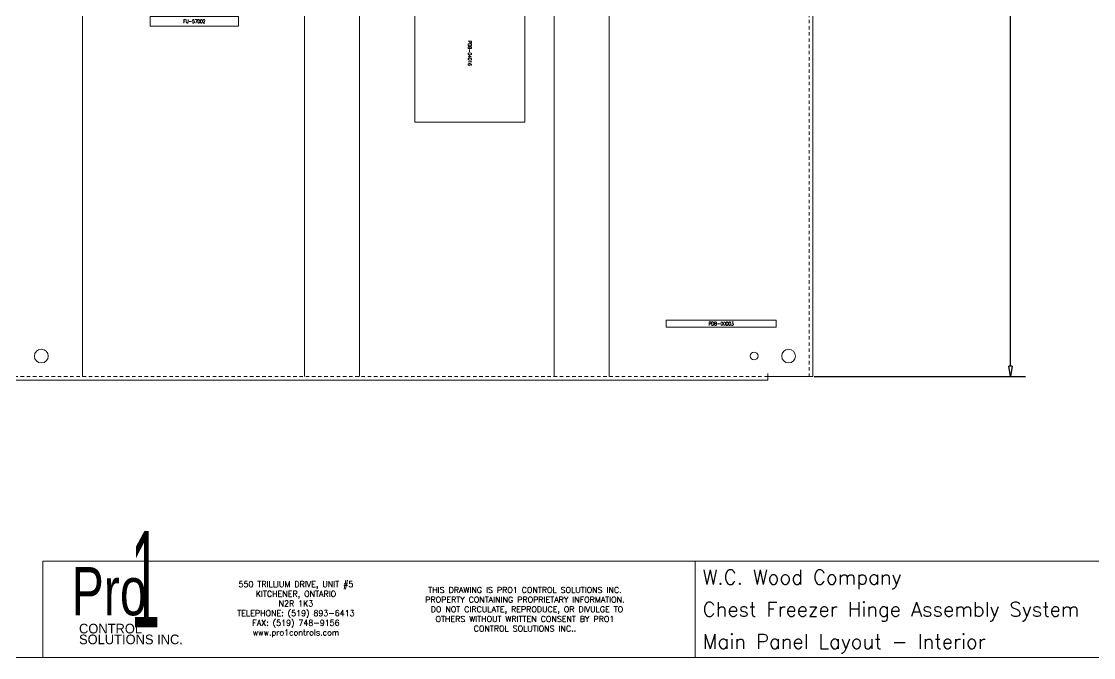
# Model space of a CAD drawing. Header units: inches. Extents: x 0 to 119, y 0 to 81.
# Drawn here: x 58.72 to 97.64, y 0 to 23.07 of the extents above; entities that cross this region are included whole.
import ezdxf
from ezdxf.enums import TextEntityAlignment as Align

# ---------------------------------------------------------------- set-up
doc = ezdxf.new("R2010")
doc.units = ezdxf.units.IN
doc.header["$MEASUREMENT"] = 0
doc.linetypes.add('HIDDEN', pattern=[0.1875, 0.125, -0.0625])
doc.layers.get('0').update_dxf_attribs({"lineweight": 5})
doc.layers.get('Defpoints').update_dxf_attribs({"lineweight": 5})
for name, color, linetype, lineweight in [('BOARDER', 5, 'Continuous', 5), ('MISC', 2, 'Continuous', 5), ('PANEL', 150, 'Continuous', 5), ('PSYMS', 7, 'Continuous', 5), ('PTAG', 51, 'Continuous', 5), ('SYMS', 7, 'Continuous', 5), ('Title_Block_Info', 2, 'Continuous', 5)]:
    doc.layers.add(name, color=color, linetype=linetype, lineweight=lineweight)
doc.styles.add('SIVAN', font='sivan.TTF', dxfattribs={"height": 1})
doc.styles.add('STACCO', font='STAC222N.TTF', dxfattribs={"height": 1})
doc.styles.get("Standard").update_dxf_attribs({"font": 'romans.shx'})
doc.styles.add('WD', font='romans.shx')
doc.dimstyles.get("Standard").update_dxf_attribs({"dimtxt": 0.18, "dimasz": 0.18, "dimexe": 0.18, "dimexo": 0.0625, "dimgap": 0.09, "dimtad": 0, "dimtih": 1, "dimtoh": 1, "dimdec": 4, "dimzin": 0, "dimdsep": 46, "dimtxsty": 'Standard', "dimcen": 0.09, "dimadec": 0, "dimazin": 0, "dimtfac": 1, "dimtdec": 4, "dimtofl": 0, "dimtmove": 0, "dimatfit": 3, "dimfxl": 0, "dimtolj": 1, "dimtzin": 0, "dimarcsym": 0})

# ---------------------------------------------------------------- blocks, each defined once
blk = doc.blocks.new('HMISC_CAT1_A-72P60F1')
at = {"layer": 'PANEL', "color": 150, "linetype": 'HIDDEN'}
for p, q in [((54.997, 58.997), (54.997, -0.747)), ((53.497, -0.747), (0.753, -0.747)), ((53.497, -0.747), (53.497, -0.747))]:
    blk.add_line(p, q, dxfattribs=at)
at = {"layer": 'PANEL', "color": 150, "linetype": 'Continuous'}
for p, q in [((55.125, -0.747), (55.125, 58.997)), ((53.497, -0.637), (53.497, -0.747)), ((54.887, -0.747), (53.497, -0.747)), ((53.497, -0.875), (53.497, -0.747)), ((55.125, -0.747), (54.887, -0.747)), ((0.753, -0.875), (53.497, -0.875))]:
    blk.add_line(p, q, dxfattribs=at)
for centre, radius in [((27.125, 0), 0.25), ((53, 0), 0.141), ((54.25, 0), 0.25)]:
    blk.add_circle(centre, radius, dxfattribs=at)
at = {"style": 'WD'}
for tag, p in [('INST', (27.116, 62.167)), ('LOC', (27.116, 61.539)), ('DESC1', (27.116, 60.96)), ('DESC2', (27.116, 60.39)), ('DESC3', (27.116, 59.815)), ('TAG1', (27.128, 59.151))]:
    blk.add_attdef(tag, text='', height=0.5, dxfattribs=at).set_placement(p, align=Align.CENTER)
at = {"style": 'WD', "flags": 1}
for tag, p in [('FAMILY', (27.228, 58.001)), ('MFG', (27.266, 57.738)), ('ASSYCODE', (27.003, 57.526)), ('CAT', (27.141, 57.538))]:
    blk.add_attdef(tag, p, '', height=0.01, dxfattribs=at)
blk = doc.blocks.new('TB_L')
at = {"color": 5, "linetype": 'Continuous'}
for p, q in [((17, 1), (17, 0)), ((0, 0), (34, 0))]:
    blk.add_line(p, q, dxfattribs=at)
at = {"color": 5}
blk.add_line((23.764, 0), (23.764, 1), dxfattribs=at)
at = {"layer": 'BOARDER', "linetype": 'Continuous'}
blk.add_line((17, 1), (34, 1), dxfattribs=at)
at = {"color": 5, "char_height": 0.06, "attachment_point": 5, "style": 'WD'}
for s, insert, width in [('550 TRILLIUM DRIVE, UNIT #5\\PKITCHENER, ONTARIO\\PN2R 1K3\\PTELEPHONE: (519) 893-6413\\PFAX: (519) 748-9156\\Pwww.pro1controls.com', (19.625, 0.5), 1.804), ('THIS DRAWING IS PRO1 CONTROL SOLUTIONS INC. PROPERTY CONTAINING PROPRIETARY INFORMATION.  DO NOT CIRCULATE, REPRODUCE, OR DIVULGE TO OTHERS WITHOUT WRITTEN CONSENT BY PRO1 CONTROL SOLUTIONS INC..', (22, 0.5), 2.264)]:
    blk.add_mtext(s, dxfattribs=dict(at, insert=insert, width=width))
at = {"color": 2, "linetype": 'Continuous', "style": 'WD', "flags": 1}
for tag, p in [('REV1_NO', (18.734, 3.29)), ('REV1_BY', (24.303, 3.29)), ('REV1_DATE', (26.562, 3.29)), ('REV2_NO', (18.734, 3.04)), ('REV2_BY', (24.303, 3.04)), ('REV2_DATE', (26.562, 3.04)), ('REV3_NO', (18.734, 2.79)), ('REV3_BY', (24.303, 2.79)), ('REV3_DATE', (26.562, 2.79)), ('REV4_NO', (18.734, 2.54)), ('REV4_BY', (24.303, 2.54)), ('REV4_DATE', (26.562, 2.54)), ('REV5_NO', (18.734, 2.29)), ('REV5_BY', (24.303, 2.29)), ('REV5_DATE', (26.562, 2.29)), ('REV6_NO', (18.734, 2.04)), ('REV6_BY', (24.303, 2.04)), ('REV6_DATE', (26.562, 2.04)), ('REV7_NO', (18.734, 1.79)), ('REV7_BY', (24.303, 1.79)), ('REV7_DATE', (26.562, 1.79)), ('REV8_NO', (18.734, 1.54)), ('REV8_BY', (24.303, 1.54)), ('REV8_DATE', (26.562, 1.54)), ('REV9_NO', (18.734, 1.29)), ('REV9_BY', (24.303, 1.29)), ('REV9_DATE', (26.562, 1.29))]:
    blk.add_attdef(tag, text='', height=0.15, dxfattribs=at).set_placement(p, align=Align.MIDDLE_CENTER)
for tag, p in [('REV1_CHANGE', (19.292, 3.29)), ('REV2_CHANGE', (19.292, 3.04)), ('REV3_CHANGE', (19.292, 2.79)), ('REV4_CHANGE', (19.292, 2.54)), ('REV5_CHANGE', (19.292, 2.29)), ('REV6_CHANGE', (19.292, 2.04)), ('REV7_CHANGE', (19.292, 1.79)), ('REV8_CHANGE', (19.292, 1.54)), ('REV9_CHANGE', (19.292, 1.29))]:
    blk.add_attdef(tag, text='', height=0.15, dxfattribs=at).set_placement(p, align=Align.MIDDLE_LEFT)
at = {"layer": 'BOARDER', "lineweight": 0}
for s, height, style, width, p in [('1', 1, 'SIVAN', 0.4, (18.063, 0.812)), ('Pro', 0.5, 'STACCO', 0.75, (17.688, 0.688))]:
    blk.add_text(s, height=height, dxfattribs=dict(at, style=style, width=width)).set_placement(p, align=Align.MIDDLE_CENTER)
at = {"layer": 'BOARDER', "lineweight": 0, "style": 'STACCO'}
for s, p in [('CONTROL', (17.375, 0.3)), ('SOLUTIONS INC.', (17.375, 0.188))]:
    blk.add_text(s, height=0.1, dxfattribs=at).set_placement(p, align=Align.MIDDLE_LEFT)
at = {"layer": 'Title_Block_Info', "ltscale": 0.1}
for tag, p in [('CUSTOMER', (23.842, 0.833)), ('JOB DESCRIPTION LINE', (23.842, 0.5)), ('DRAWING DESCRIPTION', (23.842, 0.167))]:
    blk.add_attdef(tag, text='', height=0.15, dxfattribs=at).set_placement(p, align=Align.MIDDLE_LEFT)
at = {"layer": 'Title_Block_Info', "ltscale": 0.1, "style": 'WD'}
for tag, p in [('JOB #', (29.752, 0.833)), ('SEC. NO.', (31.75, 0.833)), ('SHT. NO.', (33.313, 0.833)), ('NAME', (29.795, 0.5)), ('REV', (33.194, 0.5))]:
    blk.add_attdef(tag, text='', height=0.125, dxfattribs=at).set_placement(p, align=Align.MIDDLE_CENTER)
blk.add_attdef('DATE', text='', height=0.125, dxfattribs=at).set_placement((32.188, 0.5), align=Align.MIDDLE_RIGHT)
blk.add_attdef('FILE NUMBER', text='', height=0.125, dxfattribs=at).set_placement((29.591, 0.167), align=Align.MIDDLE_LEFT)
blk = doc.blocks.new('_ClosedBlank')
at = {"color": 0, "linetype": 'ByBlock', "lineweight": -2}
for p, q in [((-1, 0.17), (0, 0)), ((-1, 0.17), (-1, -0.17)), ((0, 0), (-1, -0.17))]:
    blk.add_line(p, q, dxfattribs=at)
blk = doc.blocks.new('*D9')
at = {"layer": 'Defpoints', "color": 0}
for p in [(87.317, 69.934), (87.317, 10.191), (94.625, 10.191)]:
    blk.add_point(p, dxfattribs=at)
at = {"layer": 'SYMS', "color": 0, "lineweight": -2}
for p, q in [((87.504, 69.934), (95.165, 69.934)), ((94.625, 69.559), (94.625, 40.744)), ((94.625, 10.566), (94.625, 39.381)), ((87.504, 10.191), (95.165, 10.191))]:
    blk.add_line(p, q, dxfattribs=at)
at = {"layer": 'SYMS', "color": 0, "lineweight": -2, "xscale": 0.375, "yscale": 0.375, "zscale": 0.375}
for p, rotation in [((94.625, 69.934), 90), ((94.625, 10.191), 270)]:
    blk.add_blockref('_ClosedBlank', p, dxfattribs=dict(at, rotation=rotation))
at = {"layer": 'SYMS', "color": 0, "insert": (94.625, 40.063), "char_height": 0.54, "attachment_point": 5}
blk.add_mtext('\\A1;59.744in. [1517.50mm]', dxfattribs=at)
blk = doc.blocks.new('PNL140B6')
for p, q in [((4, 0.125), (0, 0.125)), ((0, 0.125), (0, 0)), ((0, 0), (0, -0.125)), ((4, -0.125), (4, 0.125)), ((0, -0.125), (4, -0.125))]:
    blk.add_line(p, q)
at = {"style": 'WD', "width": 0.9, "flags": 8}
blk.add_attdef('P_TAG1', text='', height=0.125, dxfattribs=at).set_placement((2, 0), align=Align.MIDDLE_CENTER)
for tag, p in [('RATING1', (2, -0.28125)), ('RATING2', (2, -0.4375))]:
    blk.add_attdef(tag, text='', height=0.125, dxfattribs=at).set_placement(p, align=Align.CENTER)
blk = doc.blocks.new('PNL14512')
for p, q in [((0.36, 1.6), (0, 1.6)), ((0, 1.6), (0, 0)), ((0.36, -1.6), (0.36, 1.6)), ((0, 0), (0, -1.6)), ((0, -1.6), (0.36, -1.6))]:
    blk.add_line(p, q)
at = {"style": 'WD', "width": 0.9, "flags": 8}
blk.add_attdef('P_TAG1', text='', height=0.125, dxfattribs=at).set_placement((0.18, 0), align=Align.MIDDLE_CENTER)
for tag, p in [('RATING1', (0.18, -0.28125)), ('RATING2', (0.18, -0.4375))]:
    blk.add_attdef(tag, text='', height=0.125, dxfattribs=at).set_placement(p, align=Align.CENTER)
blk = doc.blocks.new('WW_2')
for p, q in [((-0.875, 1), (0.875, 1)), ((-0.875, -1), (0.875, -1))]:
    blk.add_line(p, q)
at = {"insert": (0, -0.0125), "char_height": 0.2, "width": 0.3232, "attachment_point": 5, "style": 'WD'}
blk.add_mtext('2"', dxfattribs=at)
blk = doc.blocks.new('PNL1562D')
for p, q in [((5, 2), (0, 2)), ((0, 2), (0, 0)), ((5, -2), (5, 2)), ((0, 0), (0, -2)), ((0, -2), (5, -2))]:
    blk.add_line(p, q)
at = {"style": 'WD', "width": 0.9, "flags": 8}
blk.add_attdef('P_TAG1', text='', height=0.125, dxfattribs=at).set_placement((2.5, 0), align=Align.MIDDLE_CENTER)
for tag, p in [('RATING1', (2.5, -0.28125)), ('RATING2', (2.5, -0.4375))]:
    blk.add_attdef(tag, text='', height=0.125, dxfattribs=at).set_placement(p, align=Align.CENTER)

msp = doc.modelspace()

# ---------------------------------------------------------------- linework, layer by layer
at = {"layer": 'PSYMS'}
for p, q in [((60.9448, 39.225), (60.9448, 10.1905)), ((69, 22.9875), (69, 10.1905)), ((71, 22.9875), (71, 10.1905)), ((78.0625, 22.9875), (78.0625, 10.1905)), ((80.0625, 22.9875), (80.0625, 10.1905))]:
    msp.add_line(p, q, dxfattribs=at)

# ---------------------------------------------------------------- block references
ref = msp.add_blockref('TB_L', (0, 0), dxfattribs=dict(xscale=3.5, yscale=3.5, zscale=3.5))
ref.add_attrib('CUSTOMER', 'W.C. Wood Company', dxfattribs={"layer": 'MISC', "ltscale": 0.1, "height": 0.525}).set_placement((83.4486, 2.9166), align=Align.MIDDLE_LEFT)
ref.add_attrib('JOB DESCRIPTION LINE', 'Chest Freezer Hinge Assembly System', dxfattribs={"layer": 'MISC', "ltscale": 0.1, "height": 0.525}).set_placement((83.4486, 1.75), align=Align.MIDDLE_LEFT)
ref.add_attrib('DRAWING DESCRIPTION', 'Main Panel Layout - Interior', dxfattribs={"layer": 'MISC', "ltscale": 0.1, "height": 0.525}).set_placement((83.4486, 0.5833), align=Align.MIDDLE_LEFT)
at = {"layer": 'PSYMS', "rotation": 270}
for p in [(70, 23.8625), (79.0625, 23.8625)]:
    msp.add_blockref('WW_2', p, dxfattribs=at)
at = {"layer": 'PSYMS'}
ref = msp.add_blockref('PNL1562D', (75, 24.4225), dxfattribs=dict(at, rotation=270))
ref.add_attrib('P_TAG1', 'PDB-04016', dxfattribs={"layer": 'PTAG', "height": 0.125, "rotation": 270, "style": 'WD', "width": 0.9, "flags": 8}).set_placement((75, 21.9225), align=Align.MIDDLE_CENTER)
ref = msp.add_blockref('PNL14512', (65, 23.26), dxfattribs=dict(at, rotation=270))
ref.add_attrib('P_TAG1', 'FU-57002', dxfattribs={"layer": 'PTAG', "height": 0.125, "style": 'WD', "width": 0.9, "flags": 8}).set_placement((65, 23.08), align=Align.MIDDLE_CENTER)
ref = msp.add_blockref('PNL140B6', (82.125, 12.1125), dxfattribs=at)
ref.add_attrib('P_TAG1', 'PDB-00003', dxfattribs={"layer": 'PTAG', "height": 0.125, "style": 'WD', "width": 0.9, "flags": 8}).set_placement((84.125, 12.1125), align=Align.MIDDLE_CENTER)
at = {"layer": 'SYMS'}
msp.add_blockref('HMISC_CAT1_A-72P60F1', (32.3198, 10.9375), dxfattribs=at)

# ---------------------------------------------------------------- dimensions: what is measured, and where the dimension line sits
dim = msp.add_linear_dim(base=(94.625, 10.1905), p1=(87.3168, 69.9345), p2=(87.3168, 10.1905), angle=90, dimstyle='Standard', override={"dimscale": 3, "dimasz": 0.125, "dimdec": 3, "dimpost": 'in.', "dimblk": 'ClosedBlank', "dimtdec": 3}, dxfattribs=at)
dim.commit()
dim.dimension.update_dxf_attribs({"geometry": '*D9', "text_midpoint": (94.625, 40.0625), "dimtype": 160})

doc.saveas('drawing.dxf')
